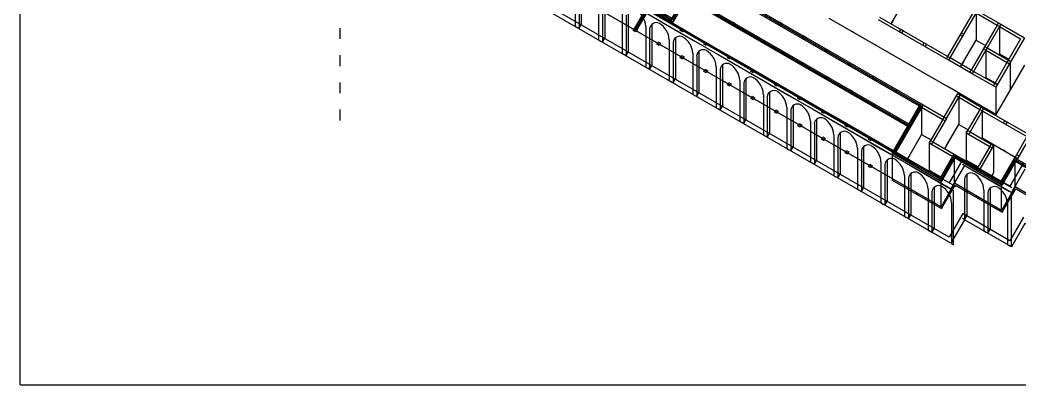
# Model space of a CAD drawing. Header units: metres. Extents: x 1950 to 2882, y 2050 to 2715.
# Drawn here: x 1950.3 to 2060.7, y 2160.4 to 2200.7 of the extents above; entities that cross this region are included whole.
import ezdxf

# ---------------------------------------------------------------- set-up
doc = ezdxf.new("R2010")
doc.units = ezdxf.units.M
doc.linetypes.add('ACAD_ISO03W100', pattern=[30, 12, -18])
for name, color, linetype in [('BRICK WALLS', 250, 'Continuous'), ('OUTLINE', 250, 'Continuous'), ('PILARS', 250, 'Continuous')]:
    doc.layers.add(name, color=color, linetype=linetype)
for name, color, linetype, transparency in [('DOUBLE SKIN FACADE', 250, 'Continuous', 0.5), ('lamina', 255, 'Continuous', 0.5), ('lineass', 250, 'ACAD_ISO03W100', 0.5)]:
    doc.layers.add(name, color=color, linetype=linetype, transparency=transparency)

msp = doc.modelspace()

# ---------------------------------------------------------------- linework, layer by layer
at = {"layer": 'BRICK WALLS'}
for p, q in [((2055.87, 2201.48), (2055.87, 2198.48)), ((2058.46, 2199.98), (2058.46, 2196.98)), ((2055.87, 2198.48), (2056.91, 2197.88)), ((2056.96, 2197.38), (2056.96, 2194.38)), ((2059.64, 2196.01), (2059.64, 2193.01)), ((2058.06, 2193.28), (2058.06, 2190.28)), ((2053.96, 2192.19), (2053.96, 2189.19)), ((2049.87, 2191.09), (2049.87, 2188.09)), ((2056.56, 2190.69), (2056.56, 2187.69)), ((2054.8, 2188.24), (2054.8, 2185.24)), ((2050.7, 2187.14), (2050.7, 2184.14)), ((2057.81, 2186.85), (2057.81, 2183.85)), ((2046.61, 2186.04), (2046.61, 2183.04))]:
    msp.add_line(p, q, dxfattribs=at)
for points in [[(2013.79, 2219.19), (2016.64, 2217.54), (2015.14, 2214.95), (2022.94, 2210.45), (2021.44, 2207.85), (2050.02, 2191.35), (2047.02, 2186.15), (2051.95, 2183.3), (2053.45, 2185.9), (2058.65, 2182.9), (2060.15, 2185.5), (2065.34, 2182.5), (2066.84, 2185.1), (2079.84, 2177.6), (2081.34, 2180.19), (2083.93, 2178.69), (2086.78, 2183.63)], [(2013.89, 2218.78), (2016.23, 2217.43), (2014.73, 2214.84), (2022.53, 2210.34), (2021.03, 2207.74), (2049.61, 2191.24), (2046.61, 2186.04)], [(2013.79, 2216.19), (2016.64, 2214.54), (2015.14, 2211.95), (2022.94, 2207.45), (2021.44, 2204.85), (2048.72, 2189.1)], [(2013.89, 2215.78), (2016.23, 2214.43), (2014.73, 2211.84), (2022.53, 2207.34), (2021.03, 2204.74), (2048.57, 2188.84)], [(2046.52, 2200.29), (2049.57, 2205.58)], [(2023.78, 2203.5), (2022.28, 2200.9), (2019.68, 2202.4), (2018.03, 2199.54)], [(2024.04, 2203.35), (2022.39, 2200.49), (2019.79, 2201.99), (2018.29, 2199.39)], [(2045.22, 2201.04), (2052.76, 2196.69), (2055.76, 2201.89)], [(2055.89, 2201.81), (2058.61, 2200.24), (2055.46, 2194.78), (2052.87, 2196.28)], [(2039.62, 2200.93), (2045.07, 2197.78)], [(2045.07, 2200.78), (2052.87, 2196.28), (2056.02, 2201.74)], [(2055.74, 2201.56), (2058.2, 2200.13), (2055.35, 2195.19), (2053.02, 2196.54)], [(2058.61, 2200.24), (2061.21, 2198.74), (2058.06, 2193.28), (2055.46, 2194.78)], [(2058.46, 2199.98), (2060.8, 2198.63), (2057.95, 2193.69), (2055.61, 2195.04)], [(2054.17, 2195.53), (2055.87, 2198.48)], [(2045.07, 2197.78), (2052.87, 2193.28)], [(2056.96, 2197.38), (2059.56, 2195.88)], [(2057.11, 2197.64), (2059.71, 2196.14)], [(2058.46, 2196.98), (2058.41, 2196.89)], [(2058.46, 2196.98), (2059.5, 2196.38)], [(2061.21, 2195.74), (2058.06, 2190.28), (2055.46, 2191.78)], [(2056.96, 2194.38), (2056.91, 2194.29)], [(2056.96, 2194.38), (2058.26, 2193.63)], [(2055.46, 2191.78), (2052.87, 2193.28)], [(2052.35, 2190), (2053.85, 2192.6), (2056.71, 2190.95), (2055.21, 2188.35), (2057.81, 2186.85), (2056.31, 2184.25)], [(2052.61, 2189.85), (2053.96, 2192.19), (2056.3, 2190.84), (2054.8, 2188.24), (2057.4, 2186.74), (2056.05, 2184.4)], [(2049.87, 2191.09), (2052.2, 2189.74), (2050.7, 2187.14), (2053.3, 2185.64)], [(2050.02, 2191.35), (2052.61, 2189.85), (2051.11, 2187.25), (2053.45, 2185.9)], [(2056.71, 2190.95), (2061.91, 2187.95), (2060.41, 2185.35)], [(2056.56, 2190.69), (2061.5, 2187.84), (2060.15, 2185.5)], [(2052.61, 2186.85), (2053.96, 2189.19), (2055, 2188.59)], [(2049.87, 2188.09), (2048.32, 2185.4)], [(2049.87, 2188.09), (2050.91, 2187.49)], [(2056.56, 2187.69), (2056.51, 2187.6)], [(2056.56, 2187.69), (2060.46, 2185.44)], [(2052.61, 2186.85), (2052.41, 2186.5)], [(2046.61, 2186.04), (2052.06, 2182.89), (2053.56, 2185.49), (2058.76, 2182.49), (2060.26, 2185.09), (2065.45, 2182.09), (2066.95, 2184.69), (2079.94, 2177.19), (2081.44, 2179.78), (2084.04, 2178.28), (2087.04, 2183.48)], [(2054.8, 2185.24), (2056.1, 2184.49)], [(2060.35, 2185.85), (2060.61, 2185.7)], [(2050.7, 2184.14), (2052.26, 2183.24)], [(2046.61, 2183.04), (2052.06, 2179.89), (2053.56, 2182.49), (2058.76, 2179.49), (2060.26, 2182.09), (2065.45, 2179.09), (2066.95, 2181.69), (2079.94, 2174.19), (2081.44, 2176.78), (2084.04, 2175.28), (2087.04, 2180.48)], [(2057.81, 2183.85), (2057.61, 2183.5)]]:
    msp.add_lwpolyline(points, dxfattribs=at)
at = {"layer": 'DOUBLE SKIN FACADE'}
for p, q in [((2011.6, 2204.54), (2011.6, 2200.02)), ((2012.04, 2204.24), (2012.04, 2199.77)), ((2012.29, 2204.67), (2012.29, 2200.2)), ((2014.2, 2203.04), (2014.2, 2198.52)), ((2014.89, 2203.17), (2014.89, 2198.7)), ((2014.64, 2202.74), (2014.64, 2198.27)), ((2019.87, 2201.82), (2022.46, 2200.32)), ((2016.8, 2201.54), (2016.8, 2197.02)), ((2017.23, 2201.24), (2017.23, 2196.77)), ((2017.48, 2201.67), (2017.48, 2197.2)), ((2019.62, 2201.39), (2022.21, 2199.89)), ((2011.6, 2200.02), (2011.82, 2199.89)), ((2012.04, 2199.77), (2011.82, 2199.89)), ((2012.04, 2199.77), (2012.29, 2200.2)), ((2019.4, 2200.04), (2019.4, 2195.52)), ((2019.83, 2199.74), (2019.83, 2195.27)), ((2020.08, 2200.17), (2020.08, 2195.7)), ((2022.21, 2199.89), (2024.81, 2198.39)), ((2022.46, 2200.32), (2025.06, 2198.82)), ((2014.2, 2198.52), (2014.42, 2198.39)), ((2014.64, 2198.27), (2014.89, 2198.7)), ((2022, 2198.54), (2022, 2194.02)), ((2022.68, 2198.67), (2022.68, 2194.2)), ((2025.06, 2198.82), (2027.66, 2197.32)), ((2014.64, 2198.27), (2014.42, 2198.39)), ((2022.43, 2198.24), (2022.43, 2193.77)), ((2024.81, 2198.39), (2027.41, 2196.89)), ((2016.8, 2197.02), (2017.02, 2196.89)), ((2017.23, 2196.77), (2017.02, 2196.89)), ((2017.23, 2196.77), (2017.48, 2197.2)), ((2024.59, 2197.04), (2024.59, 2192.52)), ((2025.03, 2196.74), (2025.03, 2192.27)), ((2025.28, 2197.17), (2025.28, 2192.7)), ((2027.41, 2196.89), (2030.01, 2195.39)), ((2027.66, 2197.32), (2030.26, 2195.82)), ((2019.4, 2195.52), (2019.62, 2195.39)), ((2019.83, 2195.27), (2019.62, 2195.39)), ((2019.83, 2195.27), (2020.08, 2195.7)), ((2027.19, 2195.54), (2027.19, 2191.02)), ((2027.63, 2195.24), (2027.63, 2190.77)), ((2027.88, 2195.67), (2027.88, 2191.2)), ((2030.01, 2195.39), (2032.61, 2193.89)), ((2030.26, 2195.82), (2032.86, 2194.32)), ((2022.43, 2193.77), (2022.68, 2194.2)), ((2030.47, 2194.17), (2030.47, 2189.7)), ((2032.86, 2194.32), (2035.45, 2192.82)), ((2022, 2194.02), (2022.21, 2193.89)), ((2022.43, 2193.77), (2022.21, 2193.89)), ((2029.79, 2194.04), (2029.79, 2189.52)), ((2030.22, 2193.74), (2030.22, 2189.27)), ((2032.61, 2193.89), (2035.2, 2192.39)), ((2024.59, 2192.52), (2024.81, 2192.39)), ((2025.03, 2192.27), (2024.81, 2192.39)), ((2025.03, 2192.27), (2025.28, 2192.7)), ((2032.39, 2192.54), (2032.39, 2188.02)), ((2032.82, 2192.24), (2032.82, 2187.77)), ((2033.07, 2192.67), (2033.07, 2188.2)), ((2035.2, 2192.39), (2037.8, 2190.89)), ((2035.45, 2192.82), (2038.05, 2191.32)), ((2027.19, 2191.02), (2027.41, 2190.89)), ((2027.63, 2190.77), (2027.41, 2190.89)), ((2027.63, 2190.77), (2027.88, 2191.2)), ((2034.99, 2191.04), (2034.99, 2186.52)), ((2035.67, 2191.17), (2035.67, 2186.7)), ((2037.8, 2190.89), (2040.4, 2189.39)), ((2038.05, 2191.32), (2040.65, 2189.82)), ((2030.22, 2189.27), (2030.47, 2189.7)), ((2035.42, 2190.74), (2035.42, 2186.27)), ((2038.27, 2189.67), (2038.27, 2185.2)), ((2040.65, 2189.82), (2043.25, 2188.32)), ((2029.79, 2189.52), (2030.01, 2189.39)), ((2030.22, 2189.27), (2030.01, 2189.39)), ((2037.59, 2189.54), (2037.59, 2185.02)), ((2038.02, 2189.24), (2038.02, 2184.77)), ((2040.4, 2189.39), (2043, 2187.89)), ((2032.39, 2188.02), (2032.61, 2187.89)), ((2032.82, 2187.77), (2032.61, 2187.89)), ((2032.82, 2187.77), (2033.07, 2188.2)), ((2040.18, 2188.04), (2040.18, 2183.52)), ((2040.62, 2187.74), (2040.62, 2183.27)), ((2040.87, 2188.17), (2040.87, 2183.7)), ((2043, 2187.89), (2045.6, 2186.39)), ((2043.25, 2188.32), (2045.85, 2186.82)), ((2034.99, 2186.52), (2035.2, 2186.39)), ((2035.42, 2186.27), (2035.2, 2186.39)), ((2035.42, 2186.27), (2035.67, 2186.7)), ((2042.78, 2186.54), (2042.78, 2182.02)), ((2043.46, 2186.67), (2043.46, 2182.2)), ((2045.6, 2186.39), (2048.19, 2184.89)), ((2045.85, 2186.82), (2048.44, 2185.32)), ((2043.21, 2186.24), (2043.21, 2181.77)), ((2048.44, 2185.32), (2051.04, 2183.82)), ((2037.59, 2185.02), (2037.8, 2184.89)), ((2038.02, 2184.77), (2037.8, 2184.89)), ((2038.02, 2184.77), (2038.27, 2185.2)), ((2045.38, 2185.04), (2045.38, 2180.52)), ((2045.81, 2184.74), (2045.81, 2180.27)), ((2046.06, 2185.17), (2046.06, 2180.7)), ((2048.19, 2184.89), (2050.79, 2183.39)), ((2054.37, 2184.79), (2056.97, 2183.29)), ((2054.62, 2185.22), (2057.22, 2183.72)), ((2040.18, 2183.52), (2040.4, 2183.39)), ((2040.62, 2183.27), (2040.4, 2183.39)), ((2040.62, 2183.27), (2040.87, 2183.7)), ((2047.98, 2183.54), (2047.98, 2179.02)), ((2048.41, 2183.24), (2048.41, 2178.77)), ((2048.66, 2183.67), (2048.66, 2179.2)), ((2050.79, 2183.39), (2053.39, 2181.89)), ((2051.04, 2183.82), (2053.64, 2182.32)), ((2054.59, 2183.14), (2054.59, 2178.66)), ((2054.84, 2183.57), (2054.84, 2179.1)), ((2056.97, 2183.29), (2059.57, 2181.79)), ((2057.22, 2183.72), (2059.82, 2182.22)), ((2042.78, 2182.02), (2043, 2181.89)), ((2043.21, 2181.77), (2043.46, 2182.2)), ((2050.58, 2182.04), (2050.58, 2177.52)), ((2051.26, 2182.17), (2051.26, 2177.7)), ((2056.75, 2181.94), (2056.75, 2177.41)), ((2057.44, 2182.07), (2057.44, 2177.6)), ((2043.21, 2181.77), (2043, 2181.89)), ((2051.01, 2181.74), (2051.01, 2177.27)), ((2053.39, 2175.89), (2053.39, 2181.89)), ((2057.19, 2181.64), (2057.19, 2177.16)), ((2059.78, 2175.66), (2059.78, 2181.66)), ((2045.38, 2180.52), (2045.6, 2180.39)), ((2045.81, 2180.27), (2045.6, 2180.39)), ((2045.81, 2180.27), (2046.06, 2180.7)), ((2053.17, 2180.54), (2053.17, 2176.02)), ((2059.35, 2180.44), (2059.35, 2175.91)), ((2047.98, 2179.02), (2048.19, 2178.89)), ((2048.41, 2178.77), (2048.19, 2178.89)), ((2048.41, 2178.77), (2048.66, 2179.2)), ((2054.59, 2178.66), (2054.37, 2178.79)), ((2054.59, 2178.66), (2054.84, 2179.1)), ((2050.58, 2177.52), (2050.79, 2177.39)), ((2051.01, 2177.27), (2051.26, 2177.7)), ((2057.19, 2177.16), (2057.44, 2177.6)), ((2051.01, 2177.27), (2050.79, 2177.39)), ((2056.75, 2177.41), (2056.97, 2177.29)), ((2057.19, 2177.16), (2056.97, 2177.29)), ((2053.17, 2176.02), (2053.39, 2175.89)), ((2059.35, 2175.91), (2059.57, 2175.79))]:
    msp.add_line(p, q, dxfattribs=at)
for points in [[(2061.28, 2184.26), (2059.78, 2181.66), (2054.59, 2184.66), (2053.09, 2182.07), (2006.41, 2209.02), (2007.91, 2211.61), (2005.31, 2213.11), (2008.31, 2218.31), (2005.71, 2219.81), (2007.21, 2222.41), (2002.02, 2225.41), (2003.52, 2228.01), (1993.12, 2234.01), (1994.62, 2236.61), (1981.63, 2244.11), (1995.08, 2267.4), (2020.98, 2252.45), (2019.48, 2249.85), (2040.26, 2237.85), (2038.76, 2235.26), (2056.95, 2224.76), (2055.45, 2222.16), (2071.04, 2213.16)], [(2061.1, 2184.95), (2059.6, 2182.35), (2054.4, 2185.35), (2052.9, 2182.75), (2007.09, 2209.2), (2008.59, 2211.8), (2005.99, 2213.3), (2008.99, 2218.49), (2006.4, 2219.99), (2007.9, 2222.59), (2002.7, 2225.59), (2004.2, 2228.19), (1993.81, 2234.19), (1995.31, 2236.79), (1982.32, 2244.29), (1995.27, 2266.72), (2020.29, 2252.27), (2018.79, 2249.67), (2039.58, 2237.67), (2038.08, 2235.07), (2056.27, 2224.57), (2054.77, 2221.97), (2070.35, 2212.97)], [(1982.32, 2239.29), (1995.08, 2261.4), (2020.98, 2246.45), (2019.48, 2243.85), (2040.26, 2231.85), (2038.76, 2229.26), (2056.95, 2218.76), (2055.45, 2216.16), (2071.04, 2207.16), (2069.54, 2204.56), (2085.13, 2195.56), (2083.63, 2192.96), (2096.62, 2185.46), (2086.17, 2167.36), (2067.98, 2177.86), (2066.48, 2175.26), (2061.28, 2178.26), (2059.78, 2175.66), (2054.59, 2178.66), (2053.09, 2176.07), (2006.41, 2203.02), (2007.91, 2205.61), (2005.31, 2207.11), (2007.91, 2211.61)], [(2061.1, 2178.95), (2059.6, 2176.35), (2054.4, 2179.35), (2052.9, 2176.75), (2007.09, 2203.2), (2008.59, 2205.8), (2005.99, 2207.3), (2008.99, 2212.49), (2006.4, 2213.99), (2007.9, 2216.59)]]:
    msp.add_lwpolyline(points, dxfattribs=at)
for centre, radius, start, end in [((2017.15, 2199.91), 2.25, 3.2263, 58.8196), ((2020.57, 2199.69), 0.738, 62.0022, 175.9932), ((2020.82, 2200.12), 0.738, 169.803, 175.9932), ((2019.75, 2198.41), 2.25, 3.2263, 58.8196), ((2023.17, 2198.19), 0.738, 62.0022, 175.9932), ((2023.42, 2198.62), 0.738, 169.803, 175.9932), ((2022.35, 2196.91), 2.25, 3.2263, 58.8196), ((2025.76, 2196.69), 0.738, 62.0022, 175.9932), ((2026.01, 2197.12), 0.738, 169.803, 175.9932), ((2024.94, 2195.41), 2.25, 3.2263, 58.8196), ((2028.36, 2195.19), 0.738, 62.0022, 175.9932), ((2028.61, 2195.62), 0.738, 169.803, 175.9932), ((2027.54, 2193.91), 2.25, 3.2263, 58.8196), ((2030.96, 2193.69), 0.738, 62.0022, 175.9932), ((2031.21, 2194.12), 0.738, 169.803, 175.9932), ((2030.14, 2192.41), 2.25, 3.2263, 58.8196), ((2033.56, 2192.19), 0.738, 62.0022, 175.9932), ((2033.81, 2192.62), 0.738, 169.803, 175.9932), ((2032.74, 2190.91), 2.25, 3.2263, 58.8196), ((2036.16, 2190.69), 0.738, 62.0022, 175.9932), ((2036.41, 2191.12), 0.738, 169.803, 175.9932), ((2035.34, 2189.41), 2.25, 3.2263, 58.8196), ((2038.75, 2189.19), 0.738, 62.0022, 175.9932), ((2039, 2189.62), 0.738, 169.803, 175.9932), ((2037.93, 2187.91), 2.25, 3.2263, 58.8196), ((2041.35, 2187.69), 0.738, 62.0022, 175.9932), ((2041.6, 2188.12), 0.738, 169.803, 175.9932), ((2040.53, 2186.41), 2.25, 3.2263, 58.8196), ((2043.95, 2186.19), 0.738, 62.0022, 175.9932), ((2044.2, 2186.62), 0.738, 169.803, 175.9932), ((2043.13, 2184.91), 2.25, 3.2263, 58.8196), ((2046.55, 2184.69), 0.738, 62.0022, 175.9932), ((2046.8, 2185.12), 0.738, 169.803, 175.9932), ((2045.73, 2183.41), 2.25, 3.2263, 58.8196), ((2049.15, 2183.19), 0.738, 62.0022, 175.9932), ((2049.4, 2183.62), 0.738, 169.803, 175.9932), ((2048.33, 2181.91), 2.25, 3.2263, 58.8196), ((2055.32, 2183.09), 0.738, 62.0022, 175.9932), ((2055.57, 2183.52), 0.738, 169.803, 175.9932), ((2054.5, 2181.81), 2.25, 3.2263, 58.8196), ((2051.74, 2181.69), 0.738, 62.0022, 175.9932), ((2051.99, 2182.12), 0.738, 169.803, 175.9932), ((2050.93, 2180.41), 2.25, 3.2263, 58.8196), ((2057.92, 2181.59), 0.738, 62.0022, 175.9932), ((2058.17, 2182.02), 0.738, 169.803, 175.9932), ((2057.1, 2180.31), 2.25, 3.2263, 58.8196)]:
    msp.add_arc(centre, radius, start, end, dxfattribs=at)
at = {"layer": 'lamina'}
for q in [(1950.31, 2279.22), (2118.51, 2160.42)]:
    msp.add_line((1950.31, 2160.42), q, dxfattribs=at)
at = {"layer": 'lineass', "ltscale": 0.1}
msp.add_line((1985.66, 2189.62), (1985.66, 2229.51), dxfattribs=at)
at = {"layer": 'OUTLINE'}
for points in [[(2065.4, 2182.29), (2060.2, 2185.29), (2058.7, 2182.69), (2053.51, 2185.69), (2052.01, 2183.1), (2010.44, 2207.1), (2011.94, 2209.69), (2009.34, 2211.19), (2012.34, 2216.39), (2009.74, 2217.89), (2011.24, 2220.49), (2006.05, 2223.49), (2007.55, 2226.09), (1997.15, 2232.09), (1998.65, 2234.68), (1985.66, 2242.18), (1996.16, 2260.37)], [(2065.4, 2179.29), (2060.2, 2182.29), (2058.7, 2179.69), (2053.51, 2182.69), (2052.01, 2180.1), (2010.44, 2204.1), (2011.94, 2206.69), (2009.34, 2208.19), (2012.34, 2213.39), (2009.74, 2214.89), (2011.24, 2217.49), (2006.05, 2220.49), (2007.55, 2223.09), (1997.15, 2229.09), (1998.65, 2231.68), (1985.66, 2239.18), (1996.16, 2257.37)], [(2053.51, 2182.69), (2053.51, 2185.69)], [(2060.2, 2182.29), (2060.2, 2185.29)], [(2052.01, 2180.1), (2052.01, 2183.1)], [(2058.7, 2179.69), (2058.7, 2182.69)]]:
    msp.add_lwpolyline(points, dxfattribs=at)
at = {"layer": 'PILARS'}
for points in [[(2013.76, 2218.86), (2013.84, 2218.99), (2016.44, 2217.49), (2014.94, 2214.89), (2022.73, 2210.39), (2021.23, 2207.79), (2049.81, 2191.29), (2046.81, 2186.1), (2052.01, 2183.1), (2053.51, 2185.69), (2058.7, 2182.69), (2060.2, 2185.29), (2065.4, 2182.29), (2066.9, 2184.89), (2079.89, 2177.39), (2081.39, 2179.99), (2083.99, 2178.49), (2086.99, 2183.68), (2085.82, 2184.36)], [(2013.76, 2215.86), (2013.84, 2215.99), (2016.44, 2214.49), (2014.94, 2211.89), (2022.73, 2207.39), (2021.23, 2204.79), (2023.83, 2203.29), (2022.33, 2200.69), (2019.73, 2202.19), (2018.23, 2199.6), (2010.44, 2204.1), (2011.94, 2206.69), (2009.34, 2208.19)], [(2013.76, 2215.86), (2013.84, 2215.99), (2016.44, 2214.49), (2014.94, 2211.89), (2022.73, 2207.39), (2021.23, 2204.79), (2048.64, 2188.97)], [(2046.81, 2186.1), (2049.81, 2191.29), (2023.83, 2206.29), (2022.33, 2203.69), (2019.73, 2205.19), (2018.23, 2202.6), (2046.81, 2186.1)], [(2048.64, 2188.97), (2023.83, 2203.29), (2022.33, 2200.69), (2019.73, 2202.19), (2018.23, 2199.6), (2046.61, 2183.21)], [(2022.28, 2200.9), (2022.54, 2200.75), (2022.39, 2200.49), (2022.13, 2200.64), (2022.28, 2200.9)], [(2018.18, 2199.8), (2018.44, 2199.65), (2018.29, 2199.39), (2018.03, 2199.54), (2018.18, 2199.8)], [(2023.37, 2199.8), (2023.63, 2199.65), (2023.48, 2199.39), (2023.22, 2199.54), (2023.37, 2199.8)], [(2028.97, 2200.5), (2029.23, 2200.35), (2029.08, 2200.09), (2028.82, 2200.24), (2028.97, 2200.5)], [(2034.17, 2200.5), (2034.43, 2200.35), (2034.28, 2200.09), (2034.02, 2200.24), (2034.17, 2200.5)], [(2046.72, 2200.64), (2046.57, 2200.38)], [(2047.56, 2199.69), (2047.82, 2199.54), (2047.67, 2199.28), (2047.41, 2199.43), (2047.56, 2199.69)], [(2058.35, 2200.39), (2058.61, 2200.24), (2058.46, 2199.98), (2058.2, 2200.13), (2058.35, 2200.39)], [(2031.57, 2199), (2031.83, 2198.85), (2031.68, 2198.59), (2031.42, 2198.74), (2031.57, 2199)], [(2036.77, 2199), (2037.03, 2198.85), (2036.88, 2198.59), (2036.62, 2198.74), (2036.77, 2199)], [(2042.47, 2199.28), (2042.21, 2199.43)], [(2054.26, 2199.29), (2054.52, 2199.14), (2054.37, 2198.88), (2054.11, 2199.03), (2054.26, 2199.29)], [(2020.78, 2198.3), (2021.04, 2198.15), (2020.89, 2197.89), (2020.63, 2198.04), (2020.78, 2198.3)], [(2025.97, 2198.3), (2026.23, 2198.15), (2026.08, 2197.89), (2025.82, 2198.04), (2025.97, 2198.3)], [(2034.17, 2197.5), (2034.43, 2197.35), (2034.28, 2197.09), (2034.02, 2197.24), (2034.17, 2197.5)], [(2039.36, 2197.5), (2039.62, 2197.35), (2039.47, 2197.09), (2039.21, 2197.24), (2039.36, 2197.5)], [(2045.07, 2197.78), (2044.81, 2197.93)], [(2050.16, 2198.19), (2050.42, 2198.04), (2050.27, 2197.78), (2050.01, 2197.93), (2050.16, 2198.19)], [(2056.85, 2197.79), (2057.11, 2197.64), (2056.96, 2197.38), (2056.7, 2197.53), (2056.85, 2197.79)], [(2023.37, 2196.8), (2023.63, 2196.65), (2023.48, 2196.39), (2023.22, 2196.54), (2023.37, 2196.8)], [(2028.57, 2196.8), (2028.83, 2196.65), (2028.68, 2196.39), (2028.42, 2196.54), (2028.57, 2196.8)], [(2047.67, 2196.28), (2047.41, 2196.43)], [(2052.76, 2196.69), (2053.02, 2196.54), (2052.87, 2196.28), (2052.61, 2196.43), (2052.76, 2196.69)], [(2059.45, 2196.29), (2059.71, 2196.14), (2059.56, 2195.88), (2059.3, 2196.03), (2059.45, 2196.29)], [(2025.97, 2195.3), (2026.23, 2195.15), (2026.08, 2194.89), (2025.82, 2195.04), (2025.97, 2195.3)], [(2031.17, 2195.3), (2031.43, 2195.15), (2031.28, 2194.89), (2031.02, 2195.04), (2031.17, 2195.3)], [(2036.77, 2196), (2037.03, 2195.85), (2036.88, 2195.59), (2036.62, 2195.74), (2036.77, 2196)], [(2041.96, 2196), (2042.22, 2195.85), (2042.07, 2195.59), (2041.81, 2195.74), (2041.96, 2196)], [(2054.52, 2196.14), (2054.37, 2195.88)], [(2055.35, 2195.19), (2055.61, 2195.04), (2055.46, 2194.78), (2055.2, 2194.93), (2055.35, 2195.19)], [(2039.36, 2194.5), (2039.62, 2194.35), (2039.47, 2194.09), (2039.21, 2194.24), (2039.36, 2194.5)], [(2044.56, 2194.5), (2044.82, 2194.35), (2044.67, 2194.09), (2044.41, 2194.24), (2044.56, 2194.5)], [(2050.27, 2194.78), (2050.01, 2194.93)], [(2028.57, 2193.8), (2028.83, 2193.65), (2028.68, 2193.39), (2028.42, 2193.54), (2028.57, 2193.8)], [(2033.77, 2193.8), (2034.03, 2193.65), (2033.88, 2193.39), (2033.62, 2193.54), (2033.77, 2193.8)], [(2041.96, 2193), (2042.22, 2192.85), (2042.07, 2192.59), (2041.81, 2192.74), (2041.96, 2193)], [(2047.16, 2193), (2047.42, 2192.85), (2047.27, 2192.59), (2047.01, 2192.74), (2047.16, 2193)], [(2052.87, 2193.28), (2052.61, 2193.43)], [(2057.95, 2193.69), (2058.21, 2193.54), (2058.06, 2193.28), (2057.8, 2193.43), (2057.95, 2193.69)], [(2059.71, 2193.14), (2059.56, 2192.88)], [(2031.17, 2192.3), (2031.43, 2192.15), (2031.28, 2191.89), (2031.02, 2192.04), (2031.17, 2192.3)], [(2036.36, 2192.3), (2036.62, 2192.15), (2036.47, 2191.89), (2036.21, 2192.04), (2036.36, 2192.3)], [(2053.85, 2192.6), (2054.11, 2192.45), (2053.96, 2192.19), (2053.7, 2192.34), (2053.85, 2192.6)], [(2055.46, 2191.78), (2055.2, 2191.93)], [(2033.77, 2190.8), (2034.03, 2190.65), (2033.88, 2190.39), (2033.62, 2190.54), (2033.77, 2190.8)], [(2038.96, 2190.8), (2039.22, 2190.65), (2039.07, 2190.39), (2038.81, 2190.54), (2038.96, 2190.8)], [(2044.56, 2191.5), (2044.82, 2191.35), (2044.67, 2191.09), (2044.41, 2191.24), (2044.56, 2191.5)], [(2049.76, 2191.5), (2050.02, 2191.35), (2049.87, 2191.09), (2049.61, 2191.24), (2049.76, 2191.5)], [(2056.45, 2191.1), (2056.71, 2190.95), (2056.56, 2190.69), (2056.3, 2190.84), (2056.45, 2191.1)], [(2047.16, 2190), (2047.42, 2189.85), (2047.27, 2189.59), (2047.01, 2189.74), (2047.16, 2190)], [(2052.35, 2190), (2052.61, 2189.85), (2052.46, 2189.59), (2052.2, 2189.74), (2052.35, 2190)], [(2058.21, 2190.54), (2058.06, 2190.28), (2057.8, 2190.43)], [(2036.36, 2189.3), (2036.62, 2189.15), (2036.47, 2188.89), (2036.21, 2189.04), (2036.36, 2189.3)], [(2041.56, 2189.3), (2041.82, 2189.15), (2041.67, 2188.89), (2041.41, 2189.04), (2041.56, 2189.3)], [(2048.26, 2188.9), (2048.52, 2188.75), (2048.37, 2188.49), (2048.11, 2188.64), (2048.26, 2188.9)], [(2059.05, 2189.6), (2059.31, 2189.45), (2059.16, 2189.19), (2058.9, 2189.34), (2059.05, 2189.6)], [(2038.96, 2187.8), (2039.22, 2187.65), (2039.07, 2187.39), (2038.81, 2187.54), (2038.96, 2187.8)], [(2044.16, 2187.8), (2044.42, 2187.65), (2044.27, 2187.39), (2044.01, 2187.54), (2044.16, 2187.8)], [(2054.95, 2188.5), (2055.21, 2188.35), (2055.06, 2188.09), (2054.8, 2188.24), (2054.95, 2188.5)], [(2050.85, 2187.4), (2051.11, 2187.25), (2050.96, 2186.99), (2050.7, 2187.14), (2050.85, 2187.4)], [(2052.61, 2186.85), (2052.46, 2186.59)], [(2057.55, 2187), (2057.81, 2186.85), (2057.66, 2186.59), (2057.4, 2186.74), (2057.55, 2187)], [(2059.16, 2186.19), (2058.9, 2186.34)], [(2041.56, 2186.3), (2041.82, 2186.15), (2041.67, 2185.89), (2041.41, 2186.04), (2041.56, 2186.3)], [(2046.76, 2186.3), (2047.02, 2186.15), (2046.87, 2185.89), (2046.61, 2186.04), (2046.76, 2186.3)], [(2048.52, 2185.75), (2048.37, 2185.49)], [(2053.45, 2185.9), (2053.71, 2185.75), (2053.56, 2185.49), (2053.3, 2185.64), (2053.45, 2185.9)], [(2055.06, 2185.09), (2054.8, 2185.24)], [(2060.15, 2185.5), (2060.41, 2185.35), (2060.26, 2185.09), (2060, 2185.24), (2060.15, 2185.5)], [(2044.16, 2184.8), (2044.42, 2184.65), (2044.27, 2184.39), (2044.01, 2184.54), (2044.16, 2184.8)], [(2049.35, 2184.8), (2049.61, 2184.65), (2049.46, 2184.39), (2049.2, 2184.54), (2049.35, 2184.8)], [(2050.96, 2183.99), (2050.7, 2184.14)], [(2056.05, 2184.4), (2056.31, 2184.25), (2056.16, 2183.99), (2055.9, 2184.14), (2056.05, 2184.4)], [(2046.87, 2182.89), (2046.61, 2183.04)], [(2051.95, 2183.3), (2052.21, 2183.15), (2052.06, 2182.89), (2051.8, 2183.04), (2051.95, 2183.3)], [(2057.81, 2183.85), (2057.66, 2183.59)], [(2058.65, 2182.9), (2058.91, 2182.75), (2058.76, 2182.49), (2058.5, 2182.64), (2058.65, 2182.9)], [(2049.46, 2181.39), (2049.2, 2181.54)], [(2056.16, 2180.99), (2055.9, 2181.14)], [(2052.21, 2180.15), (2052.06, 2179.89), (2051.8, 2180.04)], [(2058.91, 2179.75), (2058.76, 2179.49), (2058.5, 2179.64)]]:
    msp.add_lwpolyline(points, dxfattribs=at)

doc.saveas('drawing.dxf')
